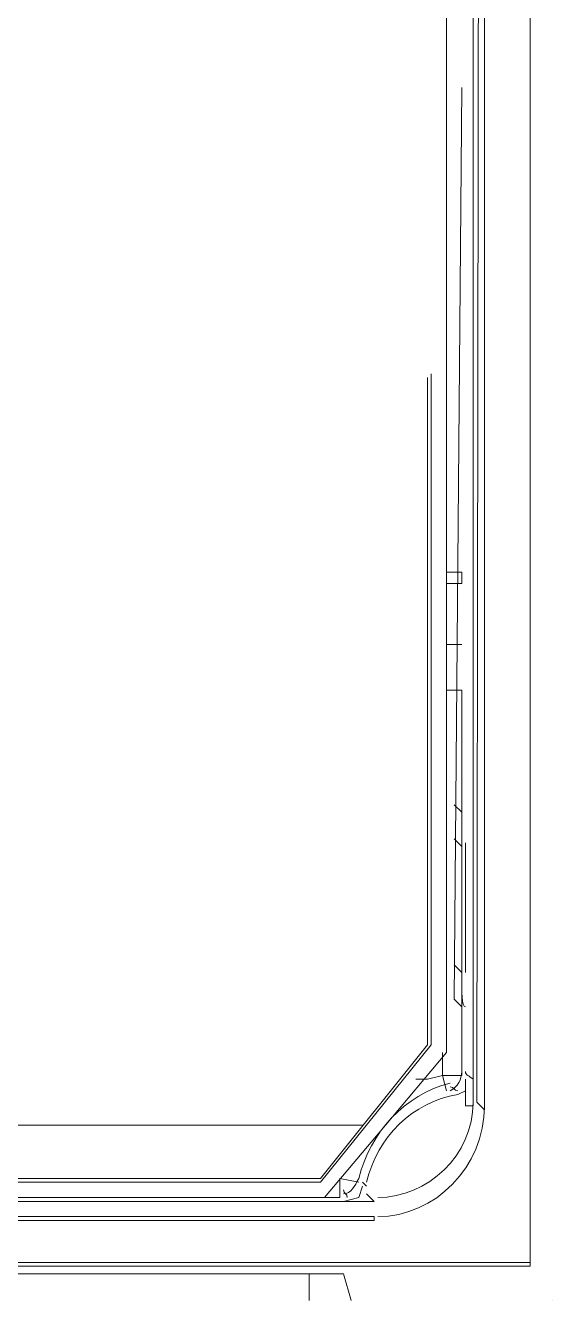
# Model space of a CAD drawing. Header units: metres. Extents: x 2999 to 3164, y 1641 to 1678.
# Drawn here: x 3010.306 to 3010.52, y 1655.211 to 1655.73 of the extents above; entities that cross this region are included whole.
import ezdxf

# ---------------------------------------------------------------- set-up
doc = ezdxf.new("R2010")
doc.units = ezdxf.units.M

msp = doc.modelspace()

# ---------------------------------------------------------------- linework, layer by layer
at = {"color": 7, "linetype": 'Continuous', "lineweight": 20, "true_color": 0x000007}
for points in [[(3010.51104, 1657.65206), (3010.51104, 1655.22637), (3010.51104, 1655.22637)], [(3010.51104, 1657.6443), (3010.51104, 1655.22482), (3010.51104, 1655.22482)], [(3010.49241, 1655.28845), (3010.48931, 1655.29155), (3010.49241, 1657.53567), (3010.48931, 1657.53877)], [(3010.49241, 1655.28845), (3010.49241, 1657.53567), (3010.48776, 1657.52946), (3010.48776, 1655.29)], [(3010.47689, 1655.31173), (3010.47689, 1655.74162), (3010.47689, 1655.74162)], [(3010.4831, 1655.33035), (3010.48, 1655.33345), (3010.4831, 1655.70437)], [(3010.46913, 1655.31483), (3010.46913, 1655.58642), (3010.46913, 1655.58642)], [(3010.47069, 1655.31483), (3010.47069, 1655.58797), (3010.47069, 1655.58797)], [(3010.47689, 1655.50727), (3010.4831, 1655.50727), (3010.4831, 1655.50727)], [(3010.4831, 1655.50262), (3010.47689, 1655.50262), (3010.47689, 1655.50262)], [(3010.4831, 1655.50262), (3010.4831, 1655.50727), (3010.4831, 1655.50727)], [(3010.4831, 1655.50727), (3010.4831, 1655.50262), (3010.4831, 1655.50262)], [(3010.47689, 1655.47778), (3010.4831, 1655.47778), (3010.4831, 1655.47778)], [(3010.47689, 1655.45916), (3010.4831, 1655.45916), (3010.4831, 1655.45916)], [(3010.4831, 1655.4095), (3010.4831, 1655.45916), (3010.4831, 1655.45916)], [(3010.4831, 1655.45916), (3010.4831, 1655.30241), (3010.4831, 1655.30241)], [(3010.4831, 1655.4095), (3010.48, 1655.4126), (3010.48, 1655.4126)], [(3010.4831, 1655.39553), (3010.48, 1655.39864), (3010.48, 1655.39864)], [(3010.4831, 1655.34432), (3010.48, 1655.34742), (3010.48, 1655.34742)], [(3010.4831, 1655.33035), (3010.48, 1655.33345), (3010.48, 1655.33345)], [(3010.42568, 1655.25896), (3010.47069, 1655.31483), (3010.47069, 1655.31483)], [(3010.42568, 1655.26051), (3010.46913, 1655.31483), (3010.46913, 1655.31483)], [(3010.45206, 1655.28224), (3010.47689, 1655.31173), (3010.47689, 1655.31173)], [(3010.47534, 1655.30241), (3010.47534, 1655.31173), (3010.47534, 1655.31173)], [(3010.46448, 1655.30086), (3010.46913, 1655.30086), (3010.47534, 1655.30241)], [(3010.47689, 1655.29621), (3010.47534, 1655.30241), (3010.4831, 1655.30241)], [(3010.48465, 1655.30086), (3010.48465, 1655.29621), (3010.48155, 1655.29465)], [(3010.48465, 1655.30086), (3010.48465, 1655.29), (3010.48465, 1655.29)], [(3010.48465, 1655.29), (3010.48776, 1655.29), (3010.48776, 1655.29)], [(3009.91043, 1655.25275), (3010.42723, 1655.25275), (3010.45206, 1655.28224)], [(3009.91664, 1655.28224), (3010.44275, 1655.28224), (3010.44275, 1655.28224)], [(3009.91509, 1655.25896), (3010.42568, 1655.25896), (3010.42568, 1655.25896)], [(3009.91664, 1655.26051), (3010.42568, 1655.26051), (3010.42568, 1655.26051)], [(3010.43344, 1655.26051), (3010.43344, 1655.25275), (3010.43344, 1655.25275)], [(3010.43344, 1655.26051), (3010.4412, 1655.25896), (3010.4412, 1655.25896)], [(3010.44275, 1655.25741), (3010.4412, 1655.25275), (3010.43499, 1655.2512)], [(3010.44741, 1655.2512), (3010.4443, 1655.2543), (3010.4443, 1655.2543)], [(3010.44741, 1655.2512), (3009.33466, 1655.2512), (3009.33466, 1655.2512)], [(3010.43344, 1655.25275), (3010.42723, 1655.25275), (3010.42723, 1655.25275)], [(3010.44741, 1655.2512), (3010.43499, 1655.2512), (3010.43499, 1655.2512)], [(3010.44741, 1655.24499), (3009.33466, 1655.24499), (3009.33466, 1655.24499)], [(3009.33466, 1655.24344), (3010.44741, 1655.24344), (3010.44741, 1655.24499)], [(3009.95078, 1655.22482), (3010.51104, 1655.22482), (3010.51104, 1655.22637), (3009.27103, 1655.22637)], [(3010.42102, 1655.22171), (3009.36104, 1655.22171), (3009.36104, 1655.22171)], [(3010.42102, 1655.21085), (3010.42102, 1655.22171), (3010.43499, 1655.22171), (3010.43809, 1655.21085)], [(3010.52008, 1655.21085), (3010.52008, 1655.21085), (3010.52008, 1655.21085)]]:
    msp.add_lwpolyline(points, dxfattribs=at)
for points in [[(3010.4831, 1655.41105), (3010.4831, 1655.40484), (3010.4831, 1655.39864), (3010.4831, 1655.39708)], [(3010.48465, 1655.34432), (3010.48465, 1655.36915), (3010.48465, 1655.39088), (3010.48465, 1655.39708)], [(3010.4831, 1655.34277), (3010.4831, 1655.33656), (3010.4831, 1655.33035), (3010.48465, 1655.33035)], [(3010.47845, 1655.29621), (3010.48155, 1655.29776), (3010.4831, 1655.30086), (3010.4831, 1655.30397)], [(3010.48776, 1655.30086), (3010.48621, 1655.30241), (3010.48465, 1655.30241), (3010.48465, 1655.30397)], [(3010.47845, 1655.29931), (3010.45982, 1655.29465), (3010.44585, 1655.27914), (3010.4412, 1655.26051)], [(3010.48155, 1655.29621), (3010.48, 1655.29621), (3010.48, 1655.29776), (3010.47845, 1655.29776)], [(3010.48155, 1655.29465), (3010.46293, 1655.29155), (3010.44896, 1655.27758), (3010.4443, 1655.25896)], [(3010.44896, 1655.25275), (3010.46913, 1655.25275), (3010.48776, 1655.26982), (3010.48776, 1655.29155)], [(3010.44896, 1655.25275), (3010.46913, 1655.25275), (3010.48776, 1655.26982), (3010.48776, 1655.29155)], [(3010.44896, 1655.24499), (3010.47224, 1655.24499), (3010.49241, 1655.26517), (3010.49241, 1655.29)], [(3010.44896, 1655.24499), (3010.47224, 1655.24499), (3010.49241, 1655.26517), (3010.49241, 1655.29)], [(3010.43499, 1655.2543), (3010.43809, 1655.2543), (3010.43965, 1655.25741), (3010.4412, 1655.26051)], [(3010.44275, 1655.25896), (3010.44275, 1655.25896), (3010.4443, 1655.25741), (3010.4443, 1655.25741)], [(3010.43499, 1655.25586), (3010.43499, 1655.2543), (3010.43654, 1655.2543), (3010.43654, 1655.25275)]]:
    msp.add_open_spline(points, degree=3, dxfattribs=at)

doc.saveas('drawing.dxf')
